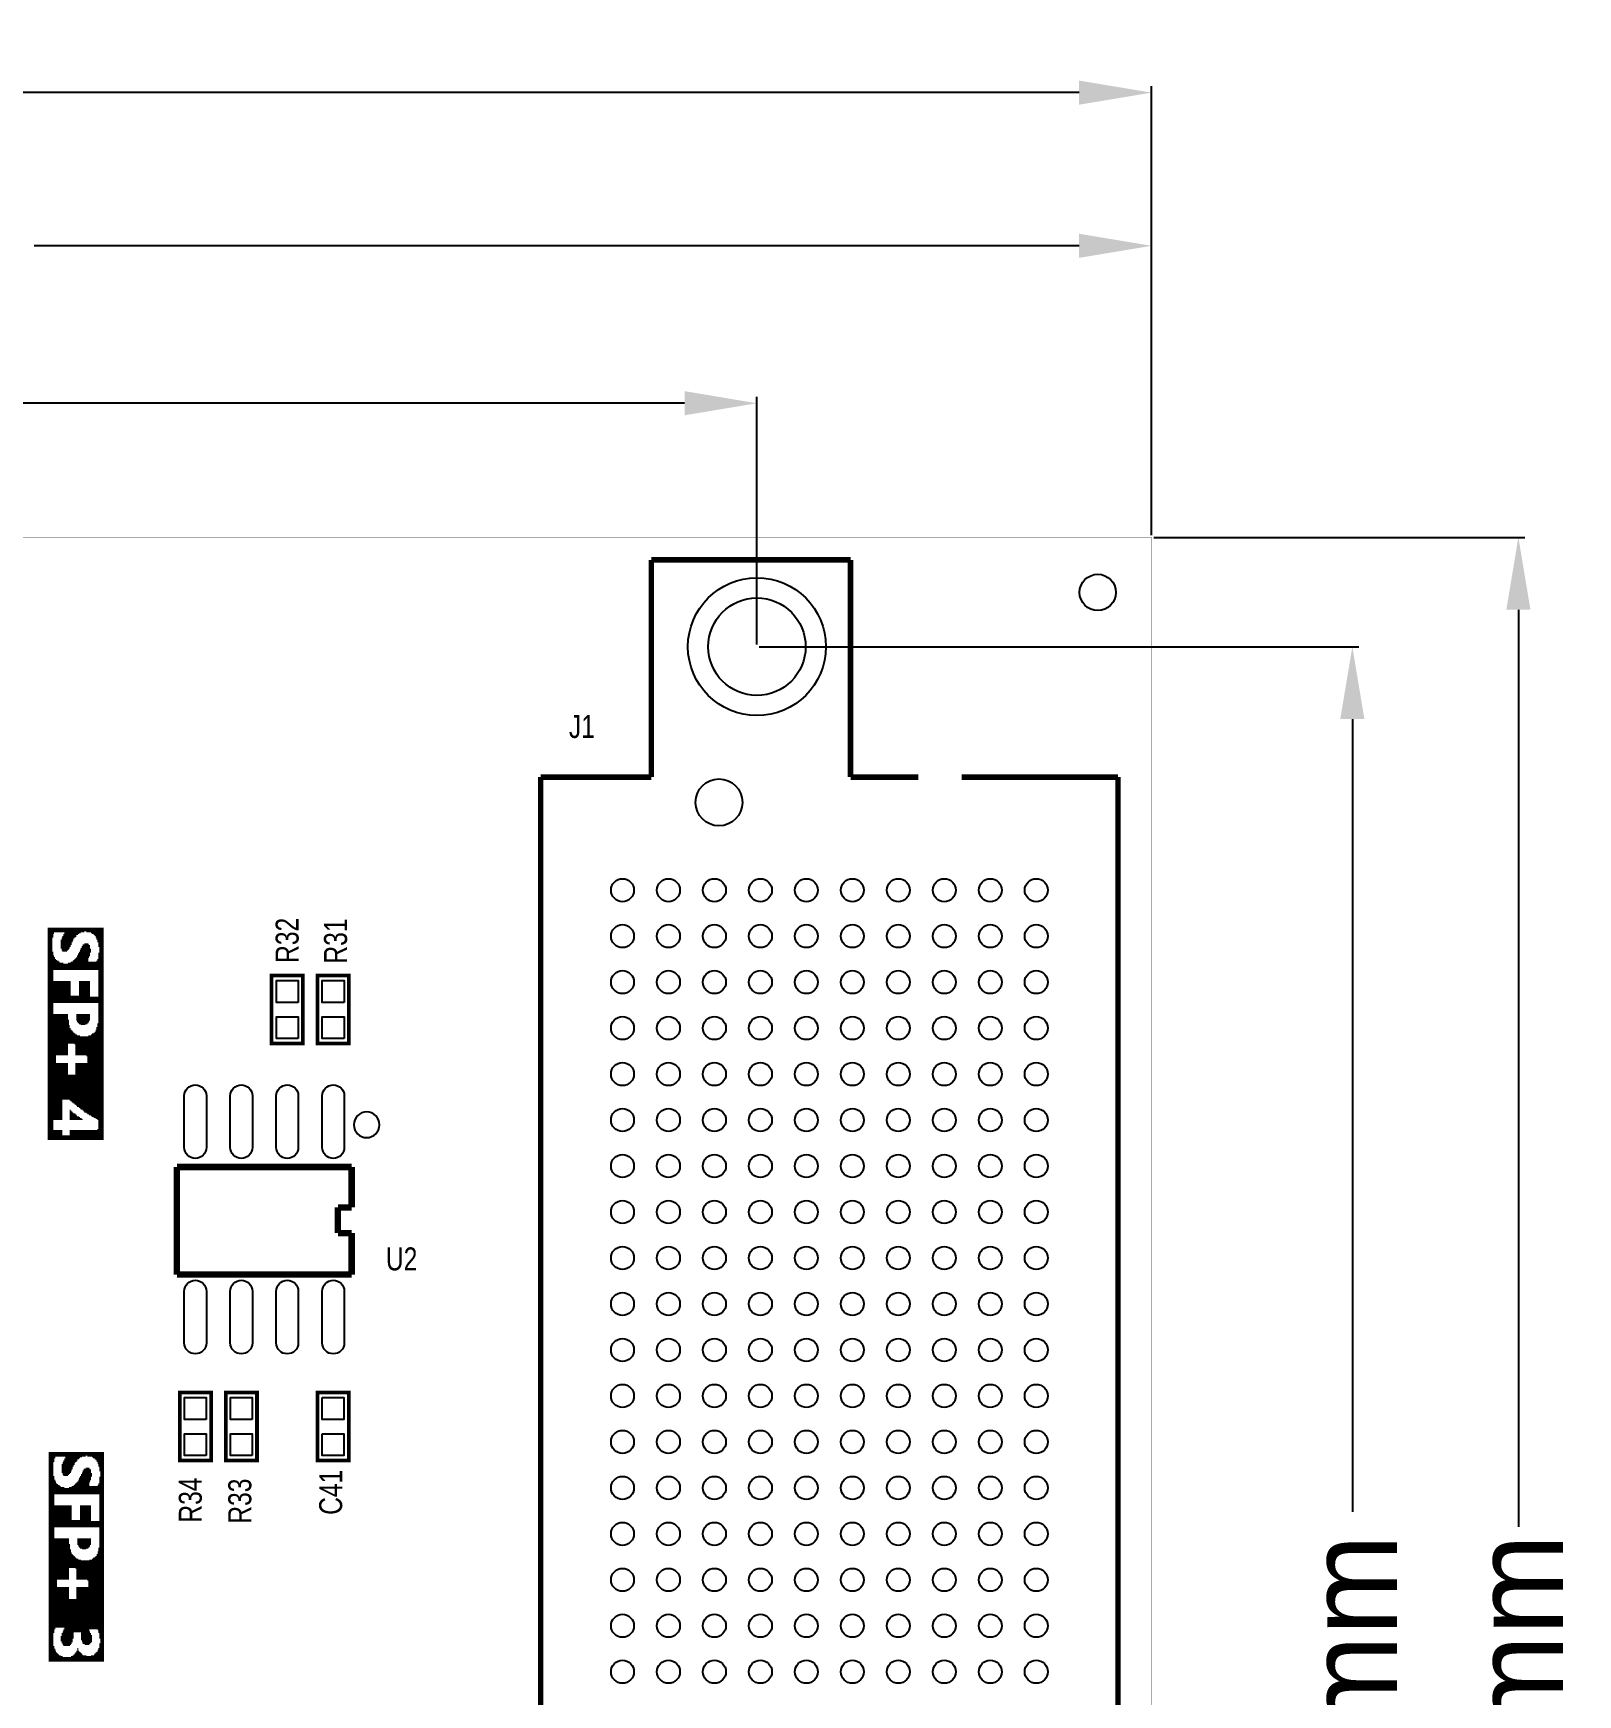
# Model space of a CAD drawing. Extents: x -21.1 to 72.9, y -7.5 to 75.4.
# Drawn here: x 30.23 to 72.9, y 29.53 to 75.43 of the extents above; entities that cross this region are included whole.
import ezdxf

# ---------------------------------------------------------------- set-up
doc = ezdxf.new("R2010")
doc.units = 0
doc.header["$MEASUREMENT"] = 0
doc.layers.get('0').update_dxf_attribs({"linetype": 'CONTINUOUS'})
doc.layers.get('Defpoints').update_dxf_attribs({"linetype": 'CONTINUOUS'})
for name, color, linetype in [('BG_OUTLINE', 2, 'CONTINUOUS'), ('BG_SILKSCREEN_TOP', 1, 'CONTINUOUS'), ('PG_SILKSCREEN_TOP', 3, 'CONTINUOUS'), ('PIN_TOP', 4, 'CONTINUOUS'), ('RD_SILKSCREEN_TOP', 5, 'CONTINUOUS')]:
    doc.layers.add(name, color=color, linetype=linetype)
doc.dimstyles.get("Standard").update_dxf_attribs({"dimtxt": 0.18, "dimasz": 0.18, "dimexe": 0.18, "dimexo": 0.0625, "dimgap": 0.09, "dimtad": 0, "dimtih": 1, "dimtoh": 1, "dimdec": 4, "dimzin": 0, "dimdsep": 46, "dimtxsty": 'STANDARD', "dimcen": 0.09, "dimadec": 0, "dimazin": 0, "dimtfac": 1, "dimtdec": 4, "dimtofl": 0, "dimtmove": 0, "dimatfit": 3, "dimfxl": 1, "dimtolj": 1, "dimtzin": 0, "dimarcsym": 0})

# ---------------------------------------------------------------- blocks, each defined once
blk = doc.blocks.new('*D9')
at = {"color": 0, "linetype": 'Continuous', "lineweight": -2, "transparency": 16777216}
for p, q in [((-15.381, 56.861), (-15.381, 65.385)), ((50.219, 58.543), (50.219, 65.385))]:
    blk.add_line(p, q, dxfattribs=at)
at = {"color": 0, "linetype": 'Continuous', "lineweight": -3, "transparency": 16777216}
for p, q in [((-13.381, 65.205), (10.038, 65.205)), ((48.219, 65.205), (24.801, 65.205))]:
    blk.add_line(p, q, dxfattribs=at)
at = {"color": 0, "linetype": 'Continuous', "transparency": 16777216}
for points in [[(-13.381, 65.539), (-13.381, 64.872), (-15.381, 65.205)], [(48.219, 65.539), (48.219, 64.872), (50.219, 65.205)]]:
    blk.add_solid(points, dxfattribs=at)
at = {"layer": 'Defpoints', "color": 0, "linetype": 'Continuous', "transparency": 16777216}
for p in [(50.219, 65.205), (50.219, 58.48), (-15.381, 56.799)]:
    blk.add_point(p, dxfattribs=at)
at = {"color": 0, "linetype": 'Continuous', "transparency": 16777216, "insert": (17.419, 65.205), "char_height": 2.5, "attachment_point": 5}
blk.add_mtext('\\A1;65.60mm', dxfattribs=at)
blk = doc.blocks.new('*D10')
at = {"color": 0, "linetype": 'Continuous', "lineweight": -2, "transparency": 16777216}
for p, q in [((-15.381, 56.861), (-15.381, 69.734)), ((61.119, 61.561), (61.119, 69.734))]:
    blk.add_line(p, q, dxfattribs=at)
at = {"color": 0, "linetype": 'Continuous', "lineweight": -3, "transparency": 16777216}
for p, q in [((-13.381, 69.554), (15.488, 69.554)), ((59.119, 69.554), (30.251, 69.554))]:
    blk.add_line(p, q, dxfattribs=at)
at = {"color": 0, "linetype": 'Continuous', "transparency": 16777216}
for points in [[(-13.381, 69.887), (-13.381, 69.221), (-15.381, 69.554)], [(59.119, 69.887), (59.119, 69.221), (61.119, 69.554)]]:
    blk.add_solid(points, dxfattribs=at)
at = {"layer": 'Defpoints', "color": 0, "linetype": 'Continuous', "transparency": 16777216}
for p in [(-15.381, 69.554), (61.119, 61.499), (-15.381, 56.799)]:
    blk.add_point(p, dxfattribs=at)
at = {"color": 0, "linetype": 'Continuous', "transparency": 16777216, "insert": (22.869, 69.554), "char_height": 2.5, "attachment_point": 5}
blk.add_mtext('\\A1;76.50mm', dxfattribs=at)
blk = doc.blocks.new('*D11')
at = {"color": 0, "linetype": 'Continuous', "lineweight": -2, "transparency": 16777216}
for p, q in [((-21, 55.661), (-21, 73.965)), ((61.119, 61.561), (61.119, 73.965))]:
    blk.add_line(p, q, dxfattribs=at)
at = {"color": 0, "linetype": 'Continuous', "lineweight": -3, "transparency": 16777216}
for p, q in [((-19, 73.785), (12.886, 73.785)), ((59.119, 73.785), (27.233, 73.785))]:
    blk.add_line(p, q, dxfattribs=at)
at = {"color": 0, "linetype": 'Continuous', "transparency": 16777216}
for points in [[(-19, 74.119), (-19, 73.452), (-21, 73.785)], [(59.119, 74.119), (59.119, 73.452), (61.119, 73.785)]]:
    blk.add_solid(points, dxfattribs=at)
at = {"layer": 'Defpoints', "color": 0, "linetype": 'Continuous', "transparency": 16777216}
for p in [(-21, 73.785), (61.119, 61.499), (-21, 55.599)]:
    blk.add_point(p, dxfattribs=at)
at = {"color": 0, "linetype": 'Continuous', "transparency": 16777216, "insert": (20.06, 73.785), "char_height": 2.5, "attachment_point": 5}
blk.add_mtext('\\A1;82.12mm', dxfattribs=at)
blk = doc.blocks.new('*D12')
at = {"color": 0, "linetype": 'Continuous', "lineweight": -2, "transparency": 16777216}
for p, q in [((50.282, 58.48), (66.849, 58.48)), ((50.282, -4.501), (66.849, -4.501))]:
    blk.add_line(p, q, dxfattribs=at)
at = {"color": 0, "linetype": 'Continuous', "lineweight": -3, "transparency": 16777216}
for p, q in [((66.669, 56.48), (66.669, 34.58)), ((66.669, -2.501), (66.669, 19.4))]:
    blk.add_line(p, q, dxfattribs=at)
at = {"color": 0, "linetype": 'Continuous', "transparency": 16777216}
for points in [[(66.335, 56.48), (67.002, 56.48), (66.669, 58.48)], [(66.335, -2.501), (67.002, -2.501), (66.669, -4.501)]]:
    blk.add_solid(points, dxfattribs=at)
at = {"layer": 'Defpoints', "color": 0, "linetype": 'Continuous', "transparency": 16777216}
for p in [(50.219, 58.48), (50.219, -4.501), (66.669, -4.501)]:
    blk.add_point(p, dxfattribs=at)
at = {"color": 0, "linetype": 'Continuous', "transparency": 16777216, "insert": (66.669, 26.99), "char_height": 2.5, "attachment_point": 5, "rotation": 90}
blk.add_mtext('\\A1;62.98mm', dxfattribs=at)
blk = doc.blocks.new('*D13')
at = {"color": 0, "linetype": 'Continuous', "lineweight": -2, "transparency": 16777216}
for p, q in [((61.182, 61.499), (71.436, 61.499)), ((61.182, -7.501), (71.436, -7.501))]:
    blk.add_line(p, q, dxfattribs=at)
at = {"color": 0, "linetype": 'Continuous', "lineweight": -3, "transparency": 16777216}
for p, q in [((71.256, 59.499), (71.256, 34.172)), ((71.256, -5.501), (71.256, 19.825))]:
    blk.add_line(p, q, dxfattribs=at)
at = {"color": 0, "linetype": 'Continuous', "transparency": 16777216}
for points in [[(70.922, 59.499), (71.589, 59.499), (71.256, 61.499)], [(70.922, -5.501), (71.589, -5.501), (71.256, -7.501)]]:
    blk.add_solid(points, dxfattribs=at)
at = {"layer": 'Defpoints', "color": 0, "linetype": 'Continuous', "transparency": 16777216}
for p in [(61.119, 61.499), (61.119, -7.501), (71.256, -7.501)]:
    blk.add_point(p, dxfattribs=at)
at = {"color": 0, "linetype": 'Continuous', "transparency": 16777216, "insert": (71.256, 26.999), "char_height": 2.5, "attachment_point": 5, "rotation": 90}
blk.add_mtext('\\A1;69.00mm', dxfattribs=at)

msp = doc.modelspace()

# ---------------------------------------------------------------- linework, layer by layer
at = {"linetype": 'Continuous'}
msp.add_circle((50.219356, 58.480452), 1.3462, dxfattribs=at)
at = {"layer": 'BG_OUTLINE', "const_width": 0.009906}
msp.add_lwpolyline([(61.119258, -7.501382), (11.71956, -7.501382), (11.71956, -4.963414, 0.414214), (10.95756, -4.201414), (-15.380716, -4.201414), (-15.380716, 56.798718), (-4.642612, 56.798718, 0.414214), (-3.880612, 57.560718), (-3.880612, 58.898536), (6.157468, 58.898536, 0.414214), (6.919468, 59.660536), (6.919468, 61.498734), (61.119258, 61.498734)], format="xyb", close=True, dxfattribs=at)
at = {"layer": 'BG_SILKSCREEN_TOP', "const_width": 0.0254}
for points in [[(30.639258, 50.71872), (30.639258, 44.85132)], [(30.664658, 50.71872), (30.664658, 44.85132)], [(30.690058, 50.71872), (30.690058, 44.85132)], [(30.715458, 50.71872), (30.715458, 44.85132)], [(30.740858, 50.71872), (30.740858, 44.85132)], [(30.766258, 50.71872), (30.766258, 50.43932)], [(30.791658, 50.71872), (30.791658, 50.54092)], [(30.817058, 50.71872), (30.817058, 50.59172)], [(30.842458, 50.71872), (30.842458, 50.59172)], [(30.867858, 50.71872), (30.867858, 50.59172)], [(30.893258, 50.71872), (30.893258, 50.59172)], [(30.918658, 50.71872), (30.918658, 50.59172)], [(30.944058, 50.71872), (30.944058, 50.59172)], [(30.969458, 50.71872), (30.969458, 50.59172)], [(30.994858, 50.71872), (30.994858, 50.59172)], [(31.020258, 50.71872), (31.020258, 50.59172)], [(31.045658, 50.71872), (31.045658, 50.59172)], [(31.045658, 50.49012), (31.045658, 50.05832)], [(31.071058, 50.71872), (31.071058, 50.59172)], [(31.071058, 50.54092), (31.071058, 50.05832)], [(31.096458, 50.71872), (31.096458, 50.05832)], [(31.121858, 50.71872), (31.121858, 50.05832)], [(31.147258, 50.71872), (31.147258, 50.05832)], [(31.172658, 50.71872), (31.172658, 50.08372)], [(31.198058, 50.71872), (31.198058, 50.10912)], [(31.223458, 50.71872), (31.223458, 50.13452)], [(31.248858, 50.71872), (31.248858, 50.18532)], [(31.274258, 50.71872), (31.274258, 50.23612)], [(31.299658, 50.71872), (31.299658, 50.31232)], [(31.325058, 50.71872), (31.325058, 50.36312)], [(31.350458, 50.71872), (31.350458, 50.41392)], [(31.375858, 50.71872), (31.375858, 50.43932)], [(31.401258, 50.71872), (31.401258, 50.46472)], [(31.426658, 50.71872), (31.426658, 50.51552)], [(31.452058, 50.71872), (31.452058, 50.51552)], [(31.477458, 50.71872), (31.477458, 50.54092)], [(31.502858, 50.71872), (31.502858, 50.56632)], [(31.528258, 50.71872), (31.528258, 50.56632)], [(31.553658, 50.71872), (31.553658, 50.59172)], [(31.579058, 50.71872), (31.579058, 50.59172)], [(31.604458, 50.71872), (31.604458, 50.59172)], [(31.629858, 50.71872), (31.629858, 50.59172)], [(31.655258, 50.71872), (31.655258, 50.61712)], [(31.680658, 50.71872), (31.680658, 50.61712)], [(31.706058, 50.71872), (31.706058, 50.59172)], [(31.731458, 50.71872), (31.731458, 50.59172)], [(31.756858, 50.71872), (31.756858, 50.59172)], [(31.782258, 50.71872), (31.782258, 50.59172)], [(31.807658, 50.71872), (31.807658, 50.59172)], [(31.833058, 50.71872), (31.833058, 50.56632)], [(31.858458, 50.71872), (31.858458, 50.54092)], [(31.883858, 50.71872), (31.883858, 50.54092)], [(31.909258, 50.71872), (31.909258, 50.51552)], [(31.934658, 50.71872), (31.934658, 50.49012)], [(31.960058, 50.71872), (31.960058, 50.43932)], [(31.985458, 50.71872), (31.985458, 50.38852)], [(32.010858, 50.71872), (32.010858, 50.31232)], [(32.036258, 50.71872), (32.036258, 50.18532)], [(32.061658, 50.71872), (32.061658, 44.85132)], [(32.087058, 50.71872), (32.087058, 44.85132)], [(32.112458, 50.71872), (32.112458, 44.85132)], [(32.137858, 50.71872), (32.137858, 44.85132)], [(32.163258, 50.71872), (32.163258, 44.85132)], [(30.766258, 50.05832), (30.766258, 44.85132)], [(30.994858, 50.38852), (30.994858, 50.13452)], [(31.020258, 50.43932), (31.020258, 50.08372)], [(31.502858, 50.05832), (31.502858, 49.55032)], [(31.528258, 50.10912), (31.528258, 49.55032)], [(31.553658, 50.15992), (31.553658, 49.55032)], [(31.579058, 50.21072), (31.579058, 49.55032)], [(31.604458, 50.26152), (31.604458, 49.55032)], [(31.629858, 50.26152), (31.629858, 49.55032)], [(31.655258, 50.28692), (31.655258, 49.55032)], [(31.680658, 50.28692), (31.680658, 49.55032)], [(31.706058, 50.28692), (31.706058, 49.55032)], [(31.731458, 50.28692), (31.731458, 49.55032)], [(31.756858, 50.26152), (31.756858, 49.88052)], [(31.782258, 50.23612), (31.782258, 49.93132)], [(31.807658, 50.13452), (31.807658, 50.03292)], [(32.036258, 50.03292), (32.036258, 44.85132)], [(30.791658, 49.95672), (30.791658, 49.55032)], [(30.817058, 49.90592), (30.817058, 49.55032)], [(30.842458, 49.85512), (30.842458, 49.55032)], [(30.867858, 49.82972), (30.867858, 49.55032)], [(30.893258, 49.80432), (30.893258, 49.55032)], [(30.918658, 49.80432), (30.918658, 49.55032)], [(30.944058, 49.77892), (30.944058, 49.55032)], [(30.969458, 49.75352), (30.969458, 49.55032)], [(30.994858, 49.75352), (30.994858, 49.55032)], [(31.020258, 49.75352), (31.020258, 49.55032)], [(31.045658, 49.75352), (31.045658, 49.55032)], [(31.071058, 49.72812), (31.071058, 49.55032)], [(31.096458, 49.72812), (31.096458, 49.55032)], [(31.121858, 49.72812), (31.121858, 49.55032)], [(31.147258, 49.72812), (31.147258, 49.55032)], [(31.172658, 49.72812), (31.172658, 49.55032)], [(31.198058, 49.75352), (31.198058, 49.55032)], [(31.223458, 49.75352), (31.223458, 49.55032)], [(31.248858, 49.75352), (31.248858, 49.55032)], [(31.274258, 49.77892), (31.274258, 49.55032)], [(31.299658, 49.77892), (31.299658, 49.55032)], [(31.325058, 49.80432), (31.325058, 49.55032)], [(31.350458, 49.82972), (31.350458, 49.55032)], [(31.375858, 49.85512), (31.375858, 49.55032)], [(31.401258, 49.88052), (31.401258, 49.55032)], [(31.426658, 49.90592), (31.426658, 49.55032)], [(31.452058, 49.95672), (31.452058, 49.55032)], [(31.477458, 50.00752), (31.477458, 49.55032)], [(31.756858, 49.77892), (31.756858, 49.55032)], [(31.782258, 49.77892), (31.782258, 49.55032)], [(31.807658, 49.77892), (31.807658, 49.55032)], [(31.833058, 49.77892), (31.833058, 49.55032)], [(31.858458, 49.77892), (31.858458, 49.55032)], [(31.883858, 49.77892), (31.883858, 49.55032)], [(31.909258, 49.77892), (31.909258, 49.55032)], [(31.934658, 49.77892), (31.934658, 49.55032)], [(31.960058, 49.77892), (31.960058, 49.55032)], [(31.985458, 49.80432), (31.985458, 49.55032)], [(32.010858, 49.85512), (32.010858, 49.55032)], [(30.791658, 49.24552), (30.791658, 48.63592)], [(30.817058, 49.24552), (30.817058, 48.63592)], [(30.842458, 49.24552), (30.842458, 48.63592)], [(30.867858, 49.24552), (30.867858, 48.63592)], [(30.893258, 49.24552), (30.893258, 48.63592)], [(30.918658, 49.24552), (30.918658, 48.63592)], [(30.944058, 49.24552), (30.944058, 48.63592)], [(30.969458, 49.24552), (30.969458, 48.63592)], [(30.994858, 49.24552), (30.994858, 48.63592)], [(31.020258, 49.24552), (31.020258, 48.63592)], [(31.045658, 49.24552), (31.045658, 48.63592)], [(31.071058, 49.24552), (31.071058, 48.63592)], [(31.096458, 49.24552), (31.096458, 48.63592)], [(31.121858, 49.24552), (31.121858, 48.63592)], [(31.147258, 49.24552), (31.147258, 48.63592)], [(31.172658, 49.24552), (31.172658, 48.63592)], [(31.198058, 49.24552), (31.198058, 48.63592)], [(31.223458, 49.24552), (31.223458, 48.63592)], [(31.248858, 49.24552), (31.248858, 48.63592)], [(31.502858, 49.24552), (31.502858, 48.63592)], [(31.528258, 49.24552), (31.528258, 48.63592)], [(31.553658, 49.24552), (31.553658, 48.63592)], [(31.579058, 49.24552), (31.579058, 48.63592)], [(31.604458, 49.24552), (31.604458, 48.63592)], [(31.629858, 49.24552), (31.629858, 48.63592)], [(31.655258, 49.24552), (31.655258, 48.63592)], [(31.680658, 49.24552), (31.680658, 48.63592)], [(31.706058, 49.24552), (31.706058, 48.63592)], [(31.731458, 49.24552), (31.731458, 48.63592)], [(31.756858, 49.24552), (31.756858, 48.63592)], [(31.782258, 49.24552), (31.782258, 48.63592)], [(31.274258, 48.83912), (31.274258, 48.63592)], [(31.299658, 48.83912), (31.299658, 48.63592)], [(31.325058, 48.83912), (31.325058, 48.63592)], [(31.350458, 48.83912), (31.350458, 48.63592)], [(31.375858, 48.83912), (31.375858, 48.63592)], [(31.401258, 48.83912), (31.401258, 48.63592)], [(31.426658, 48.83912), (31.426658, 48.63592)], [(31.452058, 48.83912), (31.452058, 48.63592)], [(31.477458, 48.83912), (31.477458, 48.63592)], [(31.807658, 48.81372), (31.807658, 48.63592)], [(31.833058, 48.81372), (31.833058, 48.63592)], [(31.858458, 48.81372), (31.858458, 48.63592)], [(31.883858, 48.81372), (31.883858, 48.63592)], [(31.909258, 48.81372), (31.909258, 48.63592)], [(31.934658, 48.81372), (31.934658, 48.63592)], [(31.960058, 48.81372), (31.960058, 48.63592)], [(31.985458, 48.81372), (31.985458, 48.63592)], [(32.010858, 48.81372), (32.010858, 48.63592)], [(30.791658, 48.33112), (30.791658, 45.41012)], [(30.817058, 48.33112), (30.817058, 45.41012)], [(30.842458, 48.33112), (30.842458, 45.41012)], [(30.867858, 48.33112), (30.867858, 47.18812)], [(30.893258, 48.33112), (30.893258, 47.18812)], [(30.918658, 48.33112), (30.918658, 47.18812)], [(30.944058, 48.33112), (30.944058, 47.18812)], [(30.969458, 48.33112), (30.969458, 47.18812)], [(30.994858, 48.33112), (30.994858, 47.18812)], [(31.020258, 48.33112), (31.020258, 47.18812)], [(31.045658, 48.33112), (31.045658, 47.18812)], [(31.071058, 48.33112), (31.071058, 47.18812)], [(31.096458, 48.33112), (31.096458, 47.18812)], [(31.121858, 48.33112), (31.121858, 47.18812)], [(31.147258, 48.33112), (31.147258, 47.18812)], [(31.172658, 48.33112), (31.172658, 47.18812)], [(31.198058, 48.17872), (31.198058, 47.51832)], [(31.426658, 48.33112), (31.426658, 48.15332)], [(31.452058, 48.33112), (31.452058, 48.10252)], [(31.477458, 48.33112), (31.477458, 48.07712)], [(31.502858, 48.33112), (31.502858, 48.05172)], [(31.528258, 48.33112), (31.528258, 48.05172)], [(31.553658, 48.33112), (31.553658, 48.02632)], [(31.579058, 48.33112), (31.579058, 48.02632)], [(31.604458, 48.33112), (31.604458, 48.02632)], [(31.629858, 48.33112), (31.629858, 48.02632)], [(31.655258, 48.33112), (31.655258, 48.02632)], [(31.680658, 48.33112), (31.680658, 48.05172)], [(31.706058, 48.33112), (31.706058, 48.05172)], [(31.731458, 48.33112), (31.731458, 48.07712)], [(31.756858, 48.33112), (31.756858, 48.10252)], [(31.782258, 48.33112), (31.782258, 48.15332)], [(31.223458, 48.02632), (31.223458, 47.51832)], [(31.248858, 47.95012), (31.248858, 47.51832)], [(31.274258, 47.89932), (31.274258, 47.51832)], [(31.299658, 47.87392), (31.299658, 47.51832)], [(31.325058, 47.84852), (31.325058, 47.51832)], [(31.350458, 47.82312), (31.350458, 47.51832)], [(31.375858, 47.79772), (31.375858, 47.49292)], [(31.401258, 47.77232), (31.401258, 47.18812)], [(31.426658, 47.77232), (31.426658, 47.18812)], [(31.452058, 47.74692), (31.452058, 47.18812)], [(31.477458, 47.74692), (31.477458, 47.18812)], [(31.502858, 47.74692), (31.502858, 47.18812)], [(31.528258, 47.72152), (31.528258, 47.18812)], [(31.553658, 47.72152), (31.553658, 47.18812)], [(31.579058, 47.72152), (31.579058, 47.18812)], [(31.604458, 47.72152), (31.604458, 47.18812)], [(31.629858, 47.72152), (31.629858, 47.18812)], [(31.655258, 47.72152), (31.655258, 47.18812)], [(31.680658, 47.72152), (31.680658, 47.18812)], [(31.706058, 47.72152), (31.706058, 47.16272)], [(31.731458, 47.72152), (31.731458, 45.56252)], [(31.756858, 47.74692), (31.756858, 45.56252)], [(31.782258, 47.74692), (31.782258, 45.53712)], [(31.807658, 47.74692), (31.807658, 45.53712)], [(31.833058, 47.77232), (31.833058, 45.51172)], [(31.858458, 47.79772), (31.858458, 45.48632)], [(31.883858, 47.79772), (31.883858, 45.48632)], [(31.909258, 47.82312), (31.909258, 45.46092)], [(31.934658, 47.84852), (31.934658, 45.46092)], [(31.960058, 47.89932), (31.960058, 45.43552)], [(31.985458, 47.97552), (31.985458, 45.43552)], [(32.010858, 48.07712), (32.010858, 45.41012)], [(30.867858, 46.98492), (30.867858, 45.41012)], [(30.893258, 46.98492), (30.893258, 45.41012)], [(30.918658, 46.98492), (30.918658, 45.41012)], [(30.944058, 46.98492), (30.944058, 45.41012)], [(30.969458, 46.98492), (30.969458, 45.41012)], [(30.994858, 46.98492), (30.994858, 45.41012)], [(31.020258, 46.98492), (31.020258, 45.41012)], [(31.045658, 46.98492), (31.045658, 45.96892)], [(31.071058, 46.98492), (31.071058, 45.96892)], [(31.096458, 46.98492), (31.096458, 45.96892)], [(31.121858, 46.98492), (31.121858, 45.96892)], [(31.147258, 46.98492), (31.147258, 45.96892)], [(31.172658, 46.98492), (31.172658, 45.96892)], [(31.401258, 46.98492), (31.401258, 45.81652)], [(31.426658, 46.98492), (31.426658, 45.79112)], [(31.452058, 46.98492), (31.452058, 45.76572)], [(31.477458, 46.98492), (31.477458, 45.76572)], [(31.502858, 46.98492), (31.502858, 45.74032)], [(31.528258, 46.98492), (31.528258, 45.71492)], [(31.553658, 46.98492), (31.553658, 45.68952)], [(31.579058, 46.98492), (31.579058, 45.68952)], [(31.604458, 46.98492), (31.604458, 45.66412)], [(31.629858, 46.98492), (31.629858, 45.63872)], [(31.655258, 46.98492), (31.655258, 45.61332)], [(31.680658, 46.98492), (31.680658, 45.61332)], [(31.706058, 46.98492), (31.706058, 45.58792)], [(31.198058, 46.65472), (31.198058, 45.96892)], [(31.223458, 46.65472), (31.223458, 45.96892)], [(31.248858, 46.65472), (31.248858, 45.94352)], [(31.274258, 46.65472), (31.274258, 45.91812)], [(31.299658, 46.65472), (31.299658, 45.89272)], [(31.325058, 46.65472), (31.325058, 45.86732)], [(31.350458, 46.65472), (31.350458, 45.86732)], [(31.375858, 46.65472), (31.375858, 45.84192)], [(31.248858, 45.68952), (31.248858, 45.41012)], [(31.274258, 45.66412), (31.274258, 45.41012)], [(31.299658, 45.63872), (31.299658, 45.41012)], [(31.325058, 45.61332), (31.325058, 45.41012)], [(31.350458, 45.58792), (31.350458, 45.41012)], [(31.375858, 45.58792), (31.375858, 45.41012)], [(31.401258, 45.56252), (31.401258, 45.41012)], [(31.426658, 45.53712), (31.426658, 45.41012)], [(31.452058, 45.51172), (31.452058, 45.41012)], [(31.477458, 45.51172), (31.477458, 45.41012)], [(31.502858, 45.48632), (31.502858, 45.41012)], [(31.528258, 45.46092), (31.528258, 45.41012)], [(31.553658, 45.46092), (31.553658, 45.41012)], [(31.579058, 45.43552), (31.579058, 45.41012)], [(30.791658, 45.13072), (30.791658, 44.85132)], [(30.817058, 45.13072), (30.817058, 44.85132)], [(30.842458, 45.13072), (30.842458, 44.85132)], [(30.867858, 45.13072), (30.867858, 44.85132)], [(30.893258, 45.13072), (30.893258, 44.85132)], [(30.918658, 45.13072), (30.918658, 44.85132)], [(30.944058, 45.13072), (30.944058, 44.85132)], [(30.969458, 45.13072), (30.969458, 44.85132)], [(30.994858, 45.13072), (30.994858, 44.85132)], [(31.020258, 45.13072), (31.020258, 44.85132)], [(31.045658, 44.97832), (31.045658, 44.85132)], [(31.071058, 44.97832), (31.071058, 44.85132)], [(31.096458, 44.97832), (31.096458, 44.85132)], [(31.121858, 44.97832), (31.121858, 44.85132)], [(31.147258, 44.97832), (31.147258, 44.85132)], [(31.172658, 44.97832), (31.172658, 44.85132)], [(31.198058, 44.97832), (31.198058, 44.85132)], [(31.223458, 44.97832), (31.223458, 44.85132)], [(31.248858, 45.13072), (31.248858, 44.85132)], [(31.274258, 45.13072), (31.274258, 44.85132)], [(31.299658, 45.13072), (31.299658, 44.85132)], [(31.325058, 45.13072), (31.325058, 44.85132)], [(31.350458, 45.13072), (31.350458, 44.85132)], [(31.375858, 45.13072), (31.375858, 44.85132)], [(31.401258, 45.13072), (31.401258, 44.85132)], [(31.426658, 45.13072), (31.426658, 44.85132)], [(31.452058, 45.13072), (31.452058, 44.85132)], [(31.477458, 45.13072), (31.477458, 44.85132)], [(31.502858, 45.13072), (31.502858, 44.85132)], [(31.528258, 45.13072), (31.528258, 44.85132)], [(31.553658, 45.13072), (31.553658, 44.85132)], [(31.579058, 45.13072), (31.579058, 44.85132)], [(31.604458, 45.13072), (31.604458, 44.85132)], [(31.629858, 45.13072), (31.629858, 44.85132)], [(31.655258, 45.13072), (31.655258, 44.85132)], [(31.680658, 45.13072), (31.680658, 44.85132)], [(31.706058, 45.13072), (31.706058, 44.85132)], [(31.731458, 45.13072), (31.731458, 44.85132)], [(31.756858, 45.13072), (31.756858, 44.85132)], [(31.782258, 45.13072), (31.782258, 44.85132)], [(31.807658, 45.13072), (31.807658, 44.85132)], [(31.833058, 45.13072), (31.833058, 44.85132)], [(31.858458, 45.13072), (31.858458, 44.85132)], [(31.883858, 45.13072), (31.883858, 44.85132)], [(31.909258, 45.13072), (31.909258, 44.85132)], [(31.934658, 45.13072), (31.934658, 44.85132)], [(31.960058, 45.13072), (31.960058, 44.85132)], [(31.985458, 45.13072), (31.985458, 44.85132)], [(32.010858, 45.15612), (32.010858, 44.85132)], [(30.668976, 36.236148), (30.668976, 30.444948)], [(30.694376, 36.236148), (30.694376, 30.444948)], [(30.719776, 36.236148), (30.719776, 30.444948)], [(30.745176, 36.236148), (30.745176, 30.444948)], [(30.770576, 36.236148), (30.770576, 30.444948)], [(30.795976, 36.236148), (30.795976, 35.956748)], [(30.821376, 36.236148), (30.821376, 36.058348)], [(30.846776, 36.236148), (30.846776, 36.109148)], [(30.872176, 36.236148), (30.872176, 36.109148)], [(30.897576, 36.236148), (30.897576, 36.109148)], [(30.922976, 36.236148), (30.922976, 36.109148)], [(30.948376, 36.236148), (30.948376, 36.109148)], [(30.973776, 36.236148), (30.973776, 36.109148)], [(30.999176, 36.236148), (30.999176, 36.109148)], [(31.024576, 36.236148), (31.024576, 36.109148)], [(31.024576, 35.905948), (31.024576, 35.651948)], [(31.049976, 36.236148), (31.049976, 36.109148)], [(31.049976, 35.956748), (31.049976, 35.601148)], [(31.075376, 36.236148), (31.075376, 36.109148)], [(31.075376, 36.007548), (31.075376, 35.575748)], [(31.100776, 36.236148), (31.100776, 36.109148)], [(31.100776, 36.058348), (31.100776, 35.575748)], [(31.126176, 36.236148), (31.126176, 35.575748)], [(31.151576, 36.236148), (31.151576, 35.575748)], [(31.176976, 36.236148), (31.176976, 35.575748)], [(31.202376, 36.236148), (31.202376, 35.601148)], [(31.227776, 36.236148), (31.227776, 35.626548)], [(31.253176, 36.236148), (31.253176, 35.651948)], [(31.278576, 36.236148), (31.278576, 35.702748)], [(31.303976, 36.236148), (31.303976, 35.753548)], [(31.329376, 36.236148), (31.329376, 35.829748)], [(31.354776, 36.236148), (31.354776, 35.880548)], [(31.380176, 36.236148), (31.380176, 35.931348)], [(31.405576, 36.236148), (31.405576, 35.956748)], [(31.430976, 36.236148), (31.430976, 35.982148)], [(31.456376, 36.236148), (31.456376, 36.032948)], [(31.481776, 36.236148), (31.481776, 36.032948)], [(31.507176, 36.236148), (31.507176, 36.058348)], [(31.532576, 36.236148), (31.532576, 36.083748)], [(31.557976, 36.236148), (31.557976, 36.083748)], [(31.583376, 36.236148), (31.583376, 36.109148)], [(31.608776, 36.236148), (31.608776, 36.109148)], [(31.634176, 36.236148), (31.634176, 36.109148)], [(31.659576, 36.236148), (31.659576, 36.109148)], [(31.684976, 36.236148), (31.684976, 36.134548)], [(31.684976, 35.804348), (31.684976, 35.067748)], [(31.710376, 36.236148), (31.710376, 36.134548)], [(31.710376, 35.804348), (31.710376, 35.067748)], [(31.735776, 36.236148), (31.735776, 36.109148)], [(31.735776, 35.804348), (31.735776, 35.067748)], [(31.761176, 36.236148), (31.761176, 36.109148)], [(31.761176, 35.804348), (31.761176, 35.067748)], [(31.786576, 36.236148), (31.786576, 36.109148)], [(31.811976, 36.236148), (31.811976, 36.109148)], [(31.837376, 36.236148), (31.837376, 36.109148)], [(31.862776, 36.236148), (31.862776, 36.083748)], [(31.888176, 36.236148), (31.888176, 36.058348)], [(31.913576, 36.236148), (31.913576, 36.058348)], [(31.938976, 36.236148), (31.938976, 36.032948)], [(31.964376, 36.236148), (31.964376, 36.007548)], [(31.989776, 36.236148), (31.989776, 35.956748)], [(32.015176, 36.236148), (32.015176, 35.905948)], [(32.040576, 36.236148), (32.040576, 35.829748)], [(32.065976, 36.236148), (32.065976, 35.702748)], [(32.091376, 36.236148), (32.091376, 30.444948)], [(32.116776, 36.236148), (32.116776, 30.444948)], [(32.142176, 36.236148), (32.142176, 30.444948)], [(32.167576, 36.236148), (32.167576, 30.444948)], [(30.795976, 35.575748), (30.795976, 31.232348)], [(30.821376, 35.474148), (30.821376, 35.067748)], [(30.846776, 35.423348), (30.846776, 35.067748)], [(30.872176, 35.372548), (30.872176, 35.067748)], [(30.897576, 35.347148), (30.897576, 35.067748)], [(31.380176, 35.347148), (31.380176, 35.067748)], [(31.405576, 35.372548), (31.405576, 35.067748)], [(31.430976, 35.397948), (31.430976, 35.067748)], [(31.456376, 35.423348), (31.456376, 35.067748)], [(31.481776, 35.474148), (31.481776, 35.067748)], [(31.507176, 35.524948), (31.507176, 35.067748)], [(31.532576, 35.575748), (31.532576, 35.067748)], [(31.557976, 35.626548), (31.557976, 35.067748)], [(31.583376, 35.677348), (31.583376, 35.067748)], [(31.608776, 35.728148), (31.608776, 35.067748)], [(31.634176, 35.778948), (31.634176, 35.067748)], [(31.659576, 35.778948), (31.659576, 35.067748)], [(31.786576, 35.778948), (31.786576, 35.397948)], [(31.811976, 35.753548), (31.811976, 35.448748)], [(31.837376, 35.651948), (31.837376, 35.550348)], [(32.040576, 35.372548), (32.040576, 35.067748)], [(32.065976, 35.550348), (32.065976, 31.079948)], [(30.922976, 35.321748), (30.922976, 35.067748)], [(30.948376, 35.321748), (30.948376, 35.067748)], [(30.973776, 35.296348), (30.973776, 35.067748)], [(30.999176, 35.270948), (30.999176, 35.067748)], [(31.024576, 35.270948), (31.024576, 35.067748)], [(31.049976, 35.270948), (31.049976, 35.067748)], [(31.075376, 35.270948), (31.075376, 35.067748)], [(31.100776, 35.245548), (31.100776, 35.067748)], [(31.126176, 35.245548), (31.126176, 35.067748)], [(31.151576, 35.245548), (31.151576, 35.067748)], [(31.176976, 35.245548), (31.176976, 35.067748)], [(31.202376, 35.245548), (31.202376, 35.067748)], [(31.227776, 35.270948), (31.227776, 35.067748)], [(31.253176, 35.270948), (31.253176, 35.067748)], [(31.278576, 35.270948), (31.278576, 35.067748)], [(31.303976, 35.296348), (31.303976, 35.067748)], [(31.329376, 35.296348), (31.329376, 35.067748)], [(31.354776, 35.321748), (31.354776, 35.067748)], [(31.786576, 35.296348), (31.786576, 35.067748)], [(31.811976, 35.296348), (31.811976, 35.067748)], [(31.837376, 35.296348), (31.837376, 35.067748)], [(31.862776, 35.296348), (31.862776, 35.067748)], [(31.888176, 35.296348), (31.888176, 35.067748)], [(31.913576, 35.296348), (31.913576, 35.067748)], [(31.938976, 35.296348), (31.938976, 35.067748)], [(31.964376, 35.296348), (31.964376, 35.067748)], [(31.989776, 35.296348), (31.989776, 35.067748)], [(32.015176, 35.321748), (32.015176, 35.067748)], [(30.821376, 34.762948), (30.821376, 34.153348)], [(30.846776, 34.762948), (30.846776, 34.153348)], [(30.872176, 34.762948), (30.872176, 34.153348)], [(30.897576, 34.762948), (30.897576, 34.153348)], [(30.922976, 34.762948), (30.922976, 34.153348)], [(30.948376, 34.762948), (30.948376, 34.153348)], [(30.973776, 34.762948), (30.973776, 34.153348)], [(30.999176, 34.762948), (30.999176, 34.153348)], [(31.024576, 34.762948), (31.024576, 34.153348)], [(31.049976, 34.762948), (31.049976, 34.153348)], [(31.075376, 34.762948), (31.075376, 34.153348)], [(31.100776, 34.762948), (31.100776, 34.153348)], [(31.126176, 34.762948), (31.126176, 34.153348)], [(31.151576, 34.762948), (31.151576, 34.153348)], [(31.176976, 34.762948), (31.176976, 34.153348)], [(31.202376, 34.762948), (31.202376, 34.153348)], [(31.227776, 34.762948), (31.227776, 34.153348)], [(31.253176, 34.762948), (31.253176, 34.153348)], [(31.278576, 34.762948), (31.278576, 34.153348)], [(31.532576, 34.762948), (31.532576, 34.153348)], [(31.557976, 34.762948), (31.557976, 34.153348)], [(31.583376, 34.762948), (31.583376, 34.153348)], [(31.608776, 34.762948), (31.608776, 34.153348)], [(31.634176, 34.762948), (31.634176, 34.153348)], [(31.659576, 34.762948), (31.659576, 34.153348)], [(31.684976, 34.762948), (31.684976, 34.153348)], [(31.710376, 34.762948), (31.710376, 34.153348)], [(31.735776, 34.762948), (31.735776, 34.153348)], [(31.761176, 34.762948), (31.761176, 34.153348)], [(31.786576, 34.762948), (31.786576, 34.153348)], [(31.811976, 34.762948), (31.811976, 34.153348)], [(31.303976, 34.356548), (31.303976, 34.153348)], [(31.329376, 34.356548), (31.329376, 34.153348)], [(31.354776, 34.356548), (31.354776, 34.153348)], [(31.380176, 34.356548), (31.380176, 34.153348)], [(31.405576, 34.356548), (31.405576, 34.153348)], [(31.430976, 34.356548), (31.430976, 34.153348)], [(31.456376, 34.356548), (31.456376, 34.153348)], [(31.481776, 34.356548), (31.481776, 34.153348)], [(31.507176, 34.356548), (31.507176, 34.153348)], [(31.837376, 34.331148), (31.837376, 34.153348)], [(31.862776, 34.331148), (31.862776, 34.153348)], [(31.888176, 34.331148), (31.888176, 34.153348)], [(31.913576, 34.331148), (31.913576, 34.153348)], [(31.938976, 34.331148), (31.938976, 34.153348)], [(31.964376, 34.331148), (31.964376, 34.153348)], [(31.989776, 34.331148), (31.989776, 34.153348)], [(32.015176, 34.331148), (32.015176, 34.153348)], [(32.040576, 34.331148), (32.040576, 34.153348)], [(30.821376, 33.848548), (30.821376, 31.333948)], [(30.846776, 33.848548), (30.846776, 31.384748)], [(30.872176, 33.848548), (30.872176, 31.384748)], [(30.897576, 33.848548), (30.897576, 32.705548)], [(30.922976, 33.848548), (30.922976, 32.705548)], [(30.948376, 33.848548), (30.948376, 32.705548)], [(30.973776, 33.848548), (30.973776, 32.705548)], [(30.999176, 33.848548), (30.999176, 32.705548)], [(31.024576, 33.848548), (31.024576, 32.705548)], [(31.049976, 33.848548), (31.049976, 32.705548)], [(31.075376, 33.848548), (31.075376, 32.705548)], [(31.100776, 33.848548), (31.100776, 32.705548)], [(31.126176, 33.848548), (31.126176, 32.705548)], [(31.151576, 33.848548), (31.151576, 32.705548)], [(31.176976, 33.848548), (31.176976, 32.705548)], [(31.202376, 33.848548), (31.202376, 32.705548)], [(31.227776, 33.696148), (31.227776, 33.035748)], [(31.253176, 33.543748), (31.253176, 33.035748)], [(31.456376, 33.848548), (31.456376, 33.670748)], [(31.481776, 33.848548), (31.481776, 33.619948)], [(31.507176, 33.848548), (31.507176, 33.594548)], [(31.532576, 33.848548), (31.532576, 33.569148)], [(31.557976, 33.848548), (31.557976, 33.569148)], [(31.583376, 33.848548), (31.583376, 33.543748)], [(31.608776, 33.848548), (31.608776, 33.543748)], [(31.634176, 33.848548), (31.634176, 33.543748)], [(31.659576, 33.848548), (31.659576, 33.543748)], [(31.684976, 33.848548), (31.684976, 33.543748)], [(31.710376, 33.848548), (31.710376, 33.569148)], [(31.735776, 33.848548), (31.735776, 33.569148)], [(31.761176, 33.848548), (31.761176, 33.594548)], [(31.786576, 33.848548), (31.786576, 33.619948)], [(31.811976, 33.848548), (31.811976, 33.670748)], [(32.015176, 33.492948), (32.015176, 31.308548)], [(32.040576, 33.594548), (32.040576, 31.232348)], [(31.278576, 33.467548), (31.278576, 33.035748)], [(31.303976, 33.416748), (31.303976, 33.035748)], [(31.329376, 33.391348), (31.329376, 33.035748)], [(31.354776, 33.365948), (31.354776, 33.035748)], [(31.380176, 33.340548), (31.380176, 33.035748)], [(31.405576, 33.315148), (31.405576, 33.010348)], [(31.430976, 33.289748), (31.430976, 32.705548)], [(31.456376, 33.289748), (31.456376, 32.705548)], [(31.481776, 33.264348), (31.481776, 32.705548)], [(31.507176, 33.264348), (31.507176, 32.705548)], [(31.532576, 33.264348), (31.532576, 32.705548)], [(31.557976, 33.238948), (31.557976, 32.705548)], [(31.583376, 33.238948), (31.583376, 32.705548)], [(31.608776, 33.238948), (31.608776, 32.705548)], [(31.634176, 33.238948), (31.634176, 32.705548)], [(31.659576, 33.238948), (31.659576, 32.705548)], [(31.684976, 33.238948), (31.684976, 32.705548)], [(31.710376, 33.238948), (31.710376, 32.705548)], [(31.735776, 33.238948), (31.735776, 32.680148)], [(31.761176, 33.238948), (31.761176, 30.902148)], [(31.786576, 33.264348), (31.786576, 31.333948)], [(31.811976, 33.264348), (31.811976, 31.333948)], [(31.837376, 33.264348), (31.837376, 31.333948)], [(31.862776, 33.289748), (31.862776, 31.333948)], [(31.888176, 33.315148), (31.888176, 31.333948)], [(31.913576, 33.315148), (31.913576, 31.333948)], [(31.938976, 33.340548), (31.938976, 31.333948)], [(31.964376, 33.365948), (31.964376, 31.333948)], [(31.989776, 33.416748), (31.989776, 31.333948)], [(30.897576, 32.502348), (30.897576, 31.384748)], [(30.922976, 32.502348), (30.922976, 31.384748)], [(30.948376, 32.502348), (30.948376, 31.384748)], [(30.973776, 32.502348), (30.973776, 31.384748)], [(30.999176, 32.502348), (30.999176, 31.384748)], [(31.024576, 32.502348), (31.024576, 31.384748)], [(31.049976, 32.502348), (31.049976, 31.384748)], [(31.075376, 32.502348), (31.075376, 31.384748)], [(31.100776, 32.502348), (31.100776, 30.876748)], [(31.126176, 32.502348), (31.126176, 30.876748)], [(31.151576, 32.502348), (31.151576, 30.876748)], [(31.176976, 32.502348), (31.176976, 30.876748)], [(31.202376, 32.502348), (31.202376, 30.876748)], [(31.227776, 32.172148), (31.227776, 30.876748)], [(31.253176, 32.172148), (31.253176, 30.902148)], [(31.278576, 32.172148), (31.278576, 30.927548)], [(31.303976, 32.172148), (31.303976, 30.978348)], [(31.329376, 32.172148), (31.329376, 31.079948)], [(31.354776, 32.172148), (31.354776, 31.257748)], [(31.380176, 32.172148), (31.380176, 31.257748)], [(31.405576, 32.172148), (31.405576, 31.257748)], [(31.430976, 32.502348), (31.430976, 31.257748)], [(31.456376, 32.502348), (31.456376, 31.257748)], [(31.481776, 32.502348), (31.481776, 31.257748)], [(31.507176, 32.502348), (31.507176, 31.257748)], [(31.532576, 32.502348), (31.532576, 31.257748)], [(31.557976, 32.502348), (31.557976, 31.029148)], [(31.583376, 32.502348), (31.583376, 30.978348)], [(31.608776, 32.502348), (31.608776, 30.927548)], [(31.634176, 32.502348), (31.634176, 30.927548)], [(31.659576, 32.502348), (31.659576, 30.902148)], [(31.684976, 32.502348), (31.684976, 30.902148)], [(31.710376, 32.502348), (31.710376, 30.902148)], [(31.735776, 32.502348), (31.735776, 30.902148)], [(31.024576, 31.232348), (31.024576, 30.952948)], [(31.049976, 31.283148), (31.049976, 30.902148)], [(31.075376, 31.333948), (31.075376, 30.876748)], [(31.786576, 31.283148), (31.786576, 30.927548)], [(31.811976, 31.232348), (31.811976, 30.952948)], [(30.795976, 30.876748), (30.795976, 30.444948)], [(30.821376, 30.800548), (30.821376, 30.444948)], [(30.846776, 30.749748), (30.846776, 30.444948)], [(30.999176, 31.156148), (30.999176, 31.003748)], [(31.430976, 30.749748), (31.430976, 30.444948)], [(31.456376, 30.825948), (31.456376, 30.444948)], [(31.481776, 30.749748), (31.481776, 30.444948)], [(31.837376, 31.181548), (31.837376, 30.978348)], [(32.015176, 30.775148), (32.015176, 30.444948)], [(32.040576, 30.825948), (32.040576, 30.444948)], [(32.065976, 30.952948), (32.065976, 30.444948)], [(30.872176, 30.698948), (30.872176, 30.444948)], [(30.897576, 30.673548), (30.897576, 30.444948)], [(30.922976, 30.648148), (30.922976, 30.444948)], [(30.948376, 30.622748), (30.948376, 30.444948)], [(30.973776, 30.622748), (30.973776, 30.444948)], [(30.999176, 30.597348), (30.999176, 30.444948)], [(31.024576, 30.597348), (31.024576, 30.444948)], [(31.049976, 30.571948), (31.049976, 30.444948)], [(31.075376, 30.571948), (31.075376, 30.444948)], [(31.100776, 30.571948), (31.100776, 30.444948)], [(31.126176, 30.571948), (31.126176, 30.444948)], [(31.151576, 30.571948), (31.151576, 30.444948)], [(31.176976, 30.571948), (31.176976, 30.444948)], [(31.202376, 30.571948), (31.202376, 30.444948)], [(31.227776, 30.571948), (31.227776, 30.444948)], [(31.253176, 30.571948), (31.253176, 30.444948)], [(31.278576, 30.597348), (31.278576, 30.444948)], [(31.303976, 30.597348), (31.303976, 30.444948)], [(31.329376, 30.622748), (31.329376, 30.444948)], [(31.354776, 30.648148), (31.354776, 30.444948)], [(31.380176, 30.673548), (31.380176, 30.444948)], [(31.405576, 30.698948), (31.405576, 30.444948)], [(31.507176, 30.724348), (31.507176, 30.444948)], [(31.532576, 30.698948), (31.532576, 30.444948)], [(31.557976, 30.673548), (31.557976, 30.444948)], [(31.583376, 30.648148), (31.583376, 30.444948)], [(31.608776, 30.622748), (31.608776, 30.444948)], [(31.634176, 30.622748), (31.634176, 30.444948)], [(31.659576, 30.622748), (31.659576, 30.444948)], [(31.684976, 30.622748), (31.684976, 30.444948)], [(31.710376, 30.597348), (31.710376, 30.444948)], [(31.735776, 30.597348), (31.735776, 30.444948)], [(31.761176, 30.597348), (31.761176, 30.444948)], [(31.786576, 30.597348), (31.786576, 30.444948)], [(31.811976, 30.597348), (31.811976, 30.444948)], [(31.837376, 30.622748), (31.837376, 30.444948)], [(31.862776, 30.622748), (31.862776, 30.444948)], [(31.888176, 30.622748), (31.888176, 30.444948)], [(31.913576, 30.648148), (31.913576, 30.444948)], [(31.938976, 30.673548), (31.938976, 30.444948)], [(31.964376, 30.698948), (31.964376, 30.444948)], [(31.989776, 30.724348), (31.989776, 30.444948)]]:
    msp.add_lwpolyline(points, dxfattribs=at)
at = {"layer": 'PG_SILKSCREEN_TOP'}
for points, const_width in [([(47.303436, 60.878212), (47.303436, 54.878732)], 0.1524), ([(52.805076, 60.878212), (47.303436, 60.878212)], 0.1524), ([(52.805076, 54.878732), (52.805076, 60.878212)], 0.1524), ([(44.245276, 54.878732), (44.245276, -0.899668)], 0.1524), ([(47.303436, 54.878732), (44.245276, 54.878732)], 0.1524), ([(54.679596, 54.878732), (52.805076, 54.878732)], 0.1524), ([(60.196476, 54.878732), (55.873396, 54.878732)], 0.1524), ([(60.196476, -0.899668), (60.196476, 54.878732)], 0.1524), ([(34.196782, 44.109386), (34.196782, 41.137586)], 0.1778), ([(39.022782, 44.109386), (34.196782, 44.109386)], 0.1778), ([(39.022782, 42.991786), (39.022782, 44.109386)], 0.1778), ([(38.641782, 42.991786), (39.022782, 42.991786)], 0.1778), ([(38.641782, 42.280586), (38.641782, 42.991786)], 0.1778), ([(39.022782, 42.280586), (38.641782, 42.280586)], 0.1778), ([(39.022782, 41.137586), (39.022782, 42.280586)], 0.1778), ([(34.196782, 41.137586), (39.022782, 41.137586)], 0.1778)]:
    msp.add_lwpolyline(points, dxfattribs=dict(at, const_width=const_width))
at = {"layer": 'PG_SILKSCREEN_TOP', "const_width": 0.1016}
for points in [[(36.812728, 47.515272), (36.812728, 49.394872), (37.676328, 49.394872), (37.676328, 47.515272)], [(38.080696, 47.515272), (38.080696, 49.394872), (38.944296, 49.394872), (38.944296, 47.515272)], [(34.276792, 35.996626), (34.276792, 37.876226), (35.140392, 37.876226), (35.140392, 35.996626)], [(35.54476, 35.996626), (35.54476, 37.876226), (36.40836, 37.876226), (36.40836, 35.996626)], [(38.94328, 37.876226), (38.94328, 35.996626), (38.07968, 35.996626), (38.07968, 37.876226)]]:
    msp.add_lwpolyline(points, close=True, dxfattribs=at)
at = {"layer": 'PG_SILKSCREEN_TOP'}
msp.add_lwpolyline([(39.792148, 45.273976, 1), (39.083488, 45.273976, 1)], format="xyb", close=True, dxfattribs=at)
at = {"layer": 'PIN_TOP'}
for points in [[(37.544502, 48.655224), (36.944554, 48.655224), (36.944554, 49.255172), (37.544502, 49.255172)], [(38.81247, 48.655224), (38.212522, 48.655224), (38.212522, 49.255172), (38.81247, 49.255172)], [(37.544502, 47.654972), (36.944554, 47.654972), (36.944554, 48.25492), (37.544502, 48.25492)], [(38.81247, 47.654972), (38.212522, 47.654972), (38.212522, 48.25492), (38.81247, 48.25492)], [(35.008566, 37.136578), (34.408618, 37.136578), (34.408618, 37.736526), (35.008566, 37.736526)], [(36.276534, 37.136578), (35.676586, 37.136578), (35.676586, 37.736526), (36.276534, 37.736526)], [(38.211506, 37.736526), (38.811454, 37.736526), (38.811454, 37.136578), (38.211506, 37.136578)], [(35.008566, 36.136326), (34.408618, 36.136326), (34.408618, 36.736274), (35.008566, 36.736274)], [(36.276534, 36.136326), (35.676586, 36.136326), (35.676586, 36.736274), (36.276534, 36.736274)], [(38.211506, 36.736274), (38.811454, 36.736274), (38.811454, 36.136326), (38.211506, 36.136326)]]:
    msp.add_lwpolyline(points, close=True, dxfattribs=at)
for points in [[(34.399982, 44.650406), (34.399982, 46.072806, -1), (35.009582, 46.072806), (35.009582, 44.650406, -1)], [(35.669982, 44.650406), (35.669982, 46.072806, -1), (36.279582, 46.072806), (36.279582, 44.650406, -1)], [(36.939982, 44.650406), (36.939982, 46.072806, -1), (37.549582, 46.072806), (37.549582, 44.650406, -1)], [(38.209982, 44.650406), (38.209982, 46.072806, -1), (38.819582, 46.072806), (38.819582, 44.650406, -1)], [(34.399982, 39.250366), (34.399982, 40.672766, -1), (35.009582, 40.672766), (35.009582, 39.250366, -1)], [(35.669982, 39.250366), (35.669982, 40.672766, -1), (36.279582, 40.672766), (36.279582, 39.250366, -1)], [(36.939982, 39.250366), (36.939982, 40.672766, -1), (37.549582, 40.672766), (37.549582, 39.250366, -1)], [(38.209982, 39.250366), (38.209982, 40.672766, -1), (38.819582, 40.672766), (38.819582, 39.250366, -1)]]:
    msp.add_lwpolyline(points, format="xyb", close=True, dxfattribs=at)
for centre, radius in [((50.219356, 58.480452), 1.905), ((59.63412, 59.98083), 0.499999), ((49.170844, 54.180232), 0.6477), ((46.505876, 51.754532), 0.3175), ((47.775876, 51.754532), 0.3175), ((49.045876, 51.754532), 0.3175), ((50.315876, 51.754532), 0.3175), ((51.585876, 51.754532), 0.3175), ((52.855876, 51.754532), 0.3175), ((54.125876, 51.754532), 0.3175), ((55.395876, 51.754532), 0.3175), ((56.665876, 51.754532), 0.3175), ((57.935876, 51.754532), 0.3175), ((46.505876, 50.484532), 0.3175), ((47.775876, 50.484532), 0.3175), ((49.045876, 50.484532), 0.3175), ((50.315876, 50.484532), 0.3175), ((51.585876, 50.484532), 0.3175), ((52.855876, 50.484532), 0.3175), ((54.125876, 50.484532), 0.3175), ((55.395876, 50.484532), 0.3175), ((56.665876, 50.484532), 0.3175), ((57.935876, 50.484532), 0.3175), ((46.505876, 49.214532), 0.3175), ((47.775876, 49.214532), 0.3175), ((49.045876, 49.214532), 0.3175), ((50.315876, 49.214532), 0.3175), ((51.585876, 49.214532), 0.3175), ((52.855876, 49.214532), 0.3175), ((54.125876, 49.214532), 0.3175), ((55.395876, 49.214532), 0.3175), ((56.665876, 49.214532), 0.3175), ((57.935876, 49.214532), 0.3175), ((46.505876, 47.944532), 0.3175), ((47.775876, 47.944532), 0.3175), ((49.045876, 47.944532), 0.3175), ((50.315876, 47.944532), 0.3175), ((51.585876, 47.944532), 0.3175), ((52.855876, 47.944532), 0.3175), ((54.125876, 47.944532), 0.3175), ((55.395876, 47.944532), 0.3175), ((56.665876, 47.944532), 0.3175), ((57.935876, 47.944532), 0.3175), ((46.505876, 46.674532), 0.3175), ((47.775876, 46.674532), 0.3175), ((49.045876, 46.674532), 0.3175), ((50.315876, 46.674532), 0.3175), ((51.585876, 46.674532), 0.3175), ((52.855876, 46.674532), 0.3175), ((54.125876, 46.674532), 0.3175), ((55.395876, 46.674532), 0.3175), ((56.665876, 46.674532), 0.3175), ((57.935876, 46.674532), 0.3175), ((46.505876, 45.404532), 0.3175), ((47.775876, 45.404532), 0.3175), ((49.045876, 45.404532), 0.3175), ((50.315876, 45.404532), 0.3175), ((51.585876, 45.404532), 0.3175), ((52.855876, 45.404532), 0.3175), ((54.125876, 45.404532), 0.3175), ((55.395876, 45.404532), 0.3175), ((56.665876, 45.404532), 0.3175), ((57.935876, 45.404532), 0.3175), ((46.505876, 44.134532), 0.3175), ((47.775876, 44.134532), 0.3175), ((49.045876, 44.134532), 0.3175), ((50.315876, 44.134532), 0.3175), ((51.585876, 44.134532), 0.3175), ((52.855876, 44.134532), 0.3175), ((54.125876, 44.134532), 0.3175), ((55.395876, 44.134532), 0.3175), ((56.665876, 44.134532), 0.3175), ((57.935876, 44.134532), 0.3175), ((46.505876, 42.864532), 0.3175), ((47.775876, 42.864532), 0.3175), ((49.045876, 42.864532), 0.3175), ((50.315876, 42.864532), 0.3175), ((51.585876, 42.864532), 0.3175), ((52.855876, 42.864532), 0.3175), ((54.125876, 42.864532), 0.3175), ((55.395876, 42.864532), 0.3175), ((56.665876, 42.864532), 0.3175), ((57.935876, 42.864532), 0.3175), ((46.505876, 41.594532), 0.3175), ((47.775876, 41.594532), 0.3175), ((49.045876, 41.594532), 0.3175), ((50.315876, 41.594532), 0.3175), ((51.585876, 41.594532), 0.3175), ((52.855876, 41.594532), 0.3175), ((54.125876, 41.594532), 0.3175), ((55.395876, 41.594532), 0.3175), ((56.665876, 41.594532), 0.3175), ((57.935876, 41.594532), 0.3175), ((46.505876, 40.324532), 0.3175), ((47.775876, 40.324532), 0.3175), ((49.045876, 40.324532), 0.3175), ((50.315876, 40.324532), 0.3175), ((51.585876, 40.324532), 0.3175), ((52.855876, 40.324532), 0.3175), ((54.125876, 40.324532), 0.3175), ((55.395876, 40.324532), 0.3175), ((56.665876, 40.324532), 0.3175), ((57.935876, 40.324532), 0.3175), ((46.505876, 39.054532), 0.3175), ((47.775876, 39.054532), 0.3175), ((49.045876, 39.054532), 0.3175), ((50.315876, 39.054532), 0.3175), ((51.585876, 39.054532), 0.3175), ((52.855876, 39.054532), 0.3175), ((54.125876, 39.054532), 0.3175), ((55.395876, 39.054532), 0.3175), ((56.665876, 39.054532), 0.3175), ((57.935876, 39.054532), 0.3175), ((46.505876, 37.784532), 0.3175), ((47.775876, 37.784532), 0.3175), ((49.045876, 37.784532), 0.3175), ((50.315876, 37.784532), 0.3175), ((51.585876, 37.784532), 0.3175), ((52.855876, 37.784532), 0.3175), ((54.125876, 37.784532), 0.3175), ((55.395876, 37.784532), 0.3175), ((56.665876, 37.784532), 0.3175), ((57.935876, 37.784532), 0.3175), ((46.505876, 36.514532), 0.3175), ((47.775876, 36.514532), 0.3175), ((49.045876, 36.514532), 0.3175), ((50.315876, 36.514532), 0.3175), ((51.585876, 36.514532), 0.3175), ((52.855876, 36.514532), 0.3175), ((54.125876, 36.514532), 0.3175), ((55.395876, 36.514532), 0.3175), ((56.665876, 36.514532), 0.3175), ((57.935876, 36.514532), 0.3175), ((46.505876, 35.244532), 0.3175), ((47.775876, 35.244532), 0.3175), ((49.045876, 35.244532), 0.3175), ((50.315876, 35.244532), 0.3175), ((51.585876, 35.244532), 0.3175), ((52.855876, 35.244532), 0.3175), ((54.125876, 35.244532), 0.3175), ((55.395876, 35.244532), 0.3175), ((56.665876, 35.244532), 0.3175), ((57.935876, 35.244532), 0.3175), ((46.505876, 33.974532), 0.3175), ((47.775876, 33.974532), 0.3175), ((49.045876, 33.974532), 0.3175), ((50.315876, 33.974532), 0.3175), ((51.585876, 33.974532), 0.3175), ((52.855876, 33.974532), 0.3175), ((54.125876, 33.974532), 0.3175), ((55.395876, 33.974532), 0.3175), ((56.665876, 33.974532), 0.3175), ((57.935876, 33.974532), 0.3175), ((46.505876, 32.704532), 0.3175), ((47.775876, 32.704532), 0.3175), ((49.045876, 32.704532), 0.3175), ((50.315876, 32.704532), 0.3175), ((51.585876, 32.704532), 0.3175), ((52.855876, 32.704532), 0.3175), ((54.125876, 32.704532), 0.3175), ((55.395876, 32.704532), 0.3175), ((56.665876, 32.704532), 0.3175), ((57.935876, 32.704532), 0.3175), ((46.505876, 31.434532), 0.3175), ((47.775876, 31.434532), 0.3175), ((49.045876, 31.434532), 0.3175), ((50.315876, 31.434532), 0.3175), ((51.585876, 31.434532), 0.3175), ((52.855876, 31.434532), 0.3175), ((54.125876, 31.434532), 0.3175), ((55.395876, 31.434532), 0.3175), ((56.665876, 31.434532), 0.3175), ((57.935876, 31.434532), 0.3175), ((46.505876, 30.164532), 0.3175), ((47.775876, 30.164532), 0.3175), ((49.045876, 30.164532), 0.3175), ((50.315876, 30.164532), 0.3175), ((51.585876, 30.164532), 0.3175), ((52.855876, 30.164532), 0.3175), ((54.125876, 30.164532), 0.3175), ((55.395876, 30.164532), 0.3175), ((56.665876, 30.164532), 0.3175), ((57.935876, 30.164532), 0.3175)]:
    msp.add_circle(centre, radius, dxfattribs=at)

# ---------------------------------------------------------------- texts
at = {"layer": 'RD_SILKSCREEN_TOP', "width": 0.8}
for s, p in [('J1', (45.027088, 55.95874)), ('U2', (39.969186, 41.251886))]:
    msp.add_text(s, height=0.635, dxfattribs=at).set_placement(p)
for s, p in [('R32', (37.557964, 49.746154)), ('R31', (38.895274, 49.726342)), ('R34', (34.883344, 34.28492)), ('R33', (36.250372, 34.255202)), ('C41', (38.76167, 34.499042))]:
    msp.add_text(s, height=0.635, rotation=90, dxfattribs=at).set_placement(p)

# ---------------------------------------------------------------- dimensions: what is measured, and where the dimension line sits
at = {"linetype": 'Continuous'}
for base, p1, p2, picture, middle in [((-20.999958, 73.785385), (61.119258, 61.498734), (-20.999958, 55.598568), '*D11', (20.05965, 73.785385)), ((-15.380716, 69.554147), (61.119258, 61.498734), (-15.380716, 56.798718), '*D10', (22.869271, 69.554147)), ((50.219356, 65.205374), (-15.380716, 56.798718), (50.219356, 58.480452), '*D9', (17.41932, 65.205374))]:
    dim = msp.add_linear_dim(base=base, p1=p1, p2=p2, dimstyle='Standard', override={"dimtxt": 2.5, "dimasz": 2, "dimdec": 2, "dimpost": 'mm', "dimlwd": -3}, dxfattribs=at)
    dim.commit()
    dim.dimension.update_dxf_attribs({"geometry": picture, "text_midpoint": middle})
for base, p1, p2, picture, middle in [((71.255681, -7.501382), (61.119258, 61.498734), (61.119258, -7.501382), '*D13', (71.255681, 26.998676)), ((66.668753, -4.501388), (50.219356, 58.480452), (50.219356, -4.501388), '*D12', (66.668753, 26.989532))]:
    dim = msp.add_linear_dim(base=base, p1=p1, p2=p2, angle=90, dimstyle='Standard', override={"dimtxt": 2.5, "dimasz": 2, "dimdec": 2, "dimpost": 'mm', "dimlwd": -3}, dxfattribs=at)
    dim.commit()
    dim.dimension.update_dxf_attribs({"geometry": picture, "text_midpoint": middle, "text_rotation": 90})

doc.saveas('drawing.dxf')
